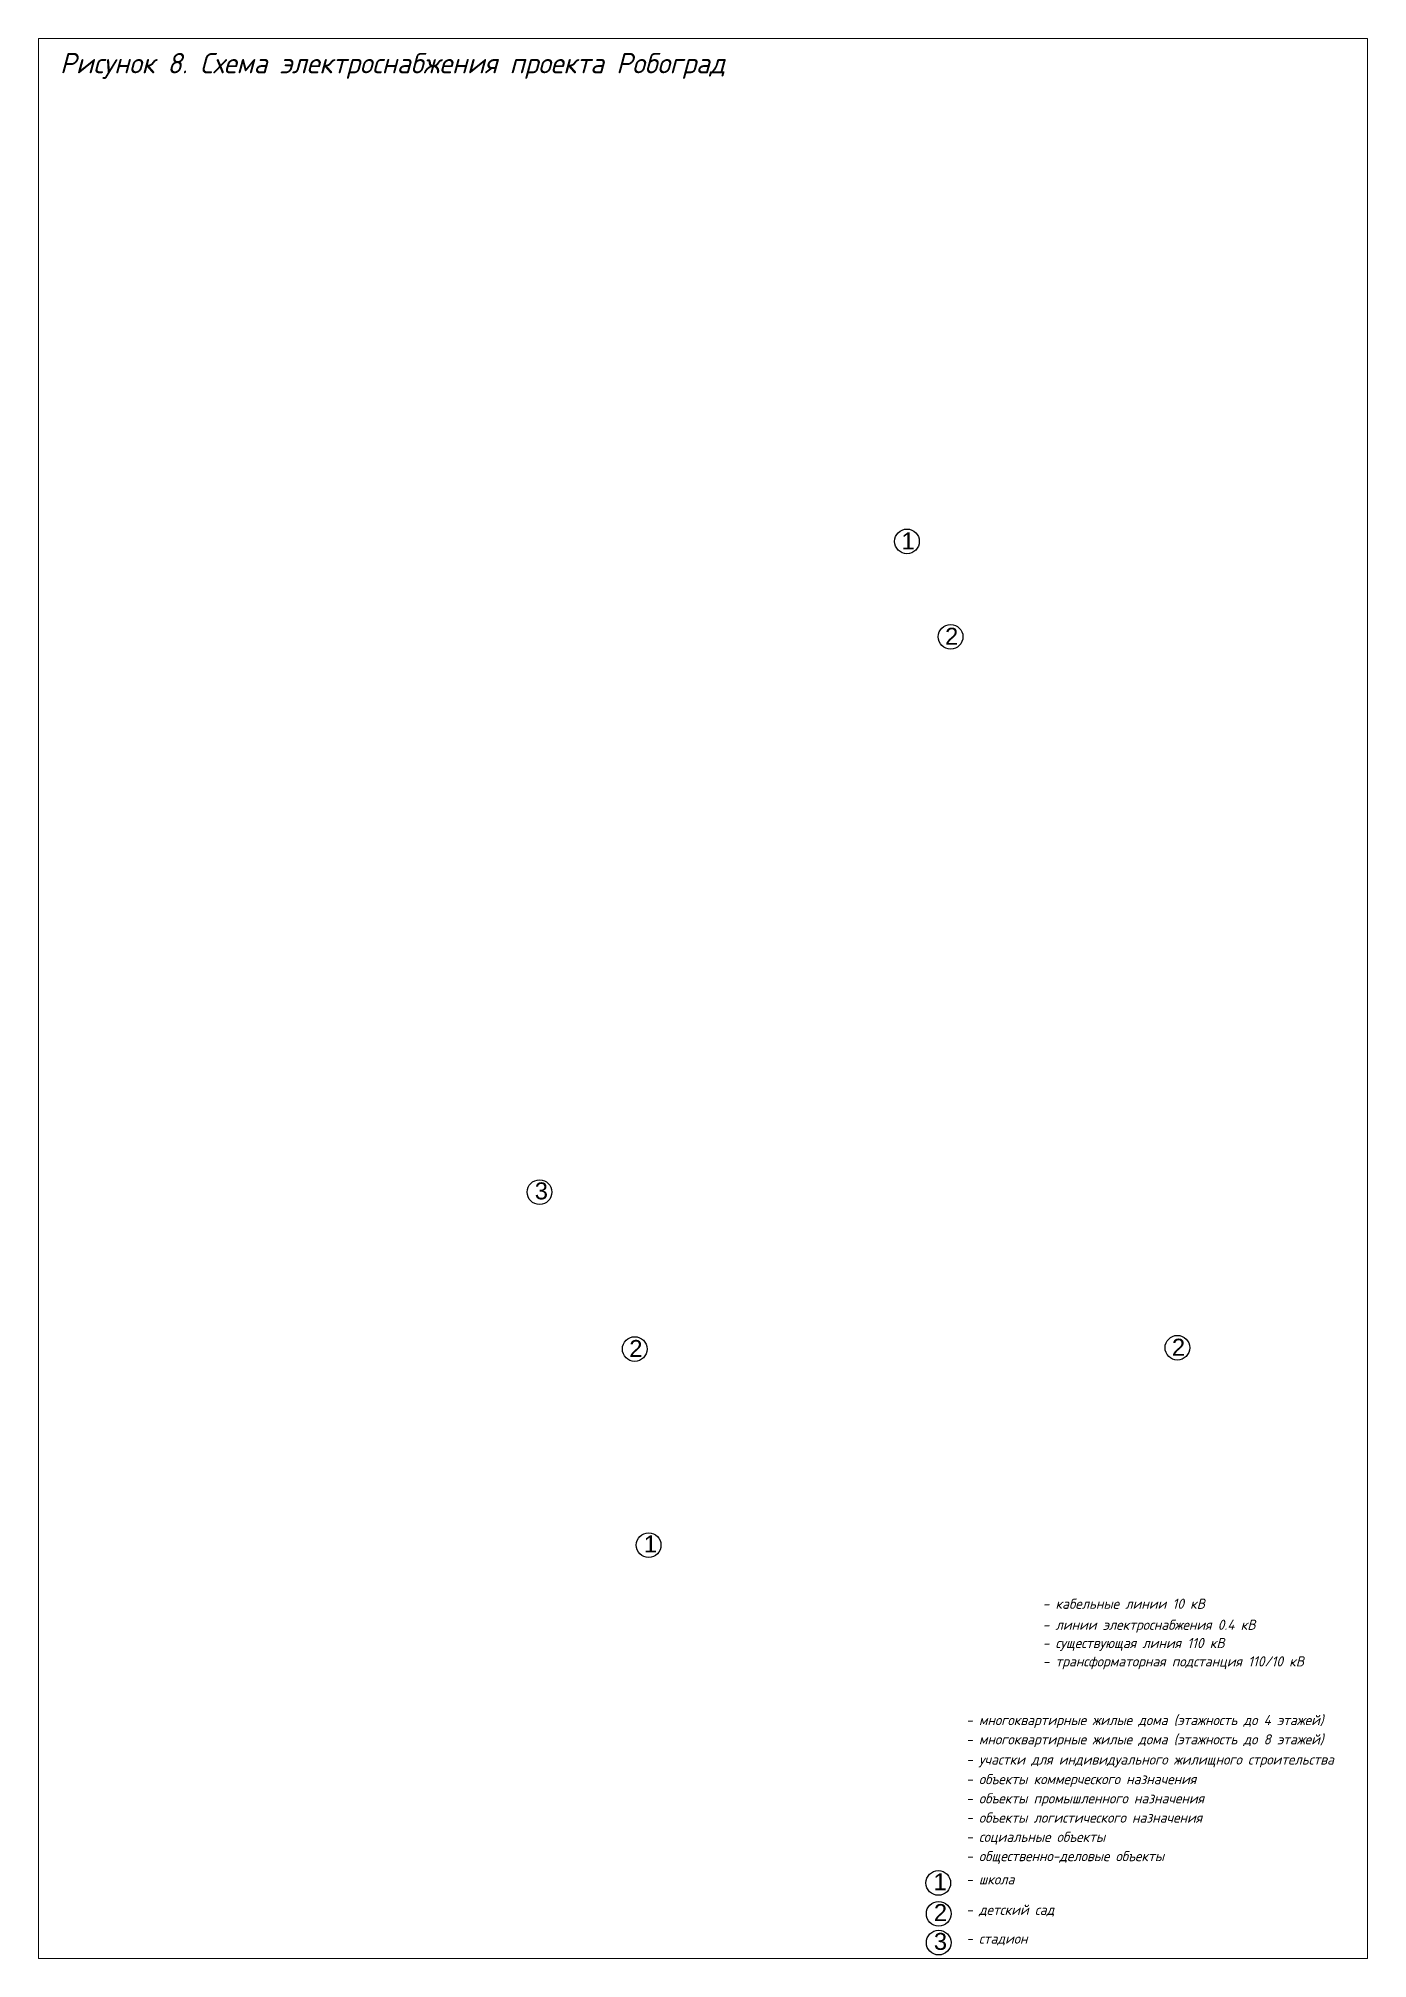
# Paper-space layout 'электричество_территории_потреб' of a CAD drawing. Header units: millimetres. Extents: x 13 to 405, y 12 to 579.
import ezdxf

# ---------------------------------------------------------------- set-up
doc = ezdxf.new("R2010")
doc.units = ezdxf.units.MM
doc.styles.add('GOST-2.304_Type-B_italic', font='GOST Common Italic.ttf')
doc.styles.get("Standard").update_dxf_attribs({"font": 'arial.ttf'})

psp = doc.layouts.new('электричество_территории_потреб')

# ---------------------------------------------------------------- linework, layer by layer
for centre in [(269.19, 430.34), (282.05, 402.21), (160.84, 238.46), (188.91, 192.18), (348.93, 192.56), (193.01, 134.35), (278.42, 34.74), (278.54, 25.64), (278.54, 17.15)]:
    psp.add_circle(centre, 3.64)

# ---------------------------------------------------------------- texts
at = {"attachment_point": 1, "style": 'GOST-2.304_Type-B_italic'}
for s, insert, char_height in [('Рисунок 8. Схема электроснабжения проекта Робоград', (19.41, 574.37), 6), ('\\pxi-3,l4,t4;- кабельные линии 10 кВ', (306.2, 118.57), 3), ('\\pxi-3,l4,t4;- линии электроснабжения 0.4 кВ', (306.2, 112.37), 3), ('\\pxi-3,l4,t4;- существующая линия 110 кВ', (306.2, 106.99), 3), ('\\A1;\\pxi-3,l4,t4;- трансформаторная подстанция 110/10 кВ', (306.2, 101.57), 3), ('\\pxi-3,l4,t4;- многоквартирные жилые дома (этажность до 4 этажей)', (283.62, 84.27), 3), ('\\pxi-3,l4,t4;- многоквартирные жилые дома (этажность до 8 этажей)', (283.62, 78.59), 3), ('\\pxi-3,l4,t4;- участки для индивидуального жилищного строительства', (283.62, 72.64), 3), ('\\pxi-3,l4,t4;- объекты коммерческого назначения', (283.62, 66.86), 3), ('\\pxi-3,l4,t4;- объекты промышленного назначения', (283.62, 61.19), 3), ('\\pxi-3,l4,t4;- объекты логистического назначения', (283.62, 55.51), 3), ('\\pxi-3,l4,t4;- социальные объекты', (283.62, 49.84), 3), ('\\pxi-3,l4,t4;- общественно-деловые объекты', (283.62, 44.16), 3), ('\\pxi-3,l4,t4;- школа', (283.62, 37.3), 3), ('\\pxi-3,l4,t4;- детский сад', (283.62, 28.32), 3), ('\\pxi-3,l4,t4;- стадион', (283.62, 19.83), 3)]:
    psp.add_mtext_dynamic_manual_height_columns(s, width=390.005, gutter_width=12.5, heights=[0], dxfattribs=dict(at, insert=insert, char_height=char_height))
at = {"char_height": 5, "attachment_point": 1}
for s, insert in [('1', (267.57, 433)), ('2', (280.43, 404.87)), ('3', (159.43, 241.32)), ('2', (187.3, 194.84)), ('2', (347.32, 195.22)), ('1', (191.6, 137.22)), ('1', (277.02, 37.6)), ('2', (277.13, 28.51)), ('3', (277.13, 20.01))]:
    psp.add_mtext_dynamic_manual_height_columns(s, width=8.5374, gutter_width=12.5, heights=[0], dxfattribs=dict(at, insert=insert))

# ---------------------------------------------------------------- viewports
at = {"layer": '0', "view_target_point": (2243449.06, 380847.38)}
psp.add_viewport(center=(209.04, 295.55), size=(391.96, 566.237), view_center_point=(501.21, -979.22), view_height=6017.265, dxfattribs=at)

doc.saveas('drawing.dxf')
